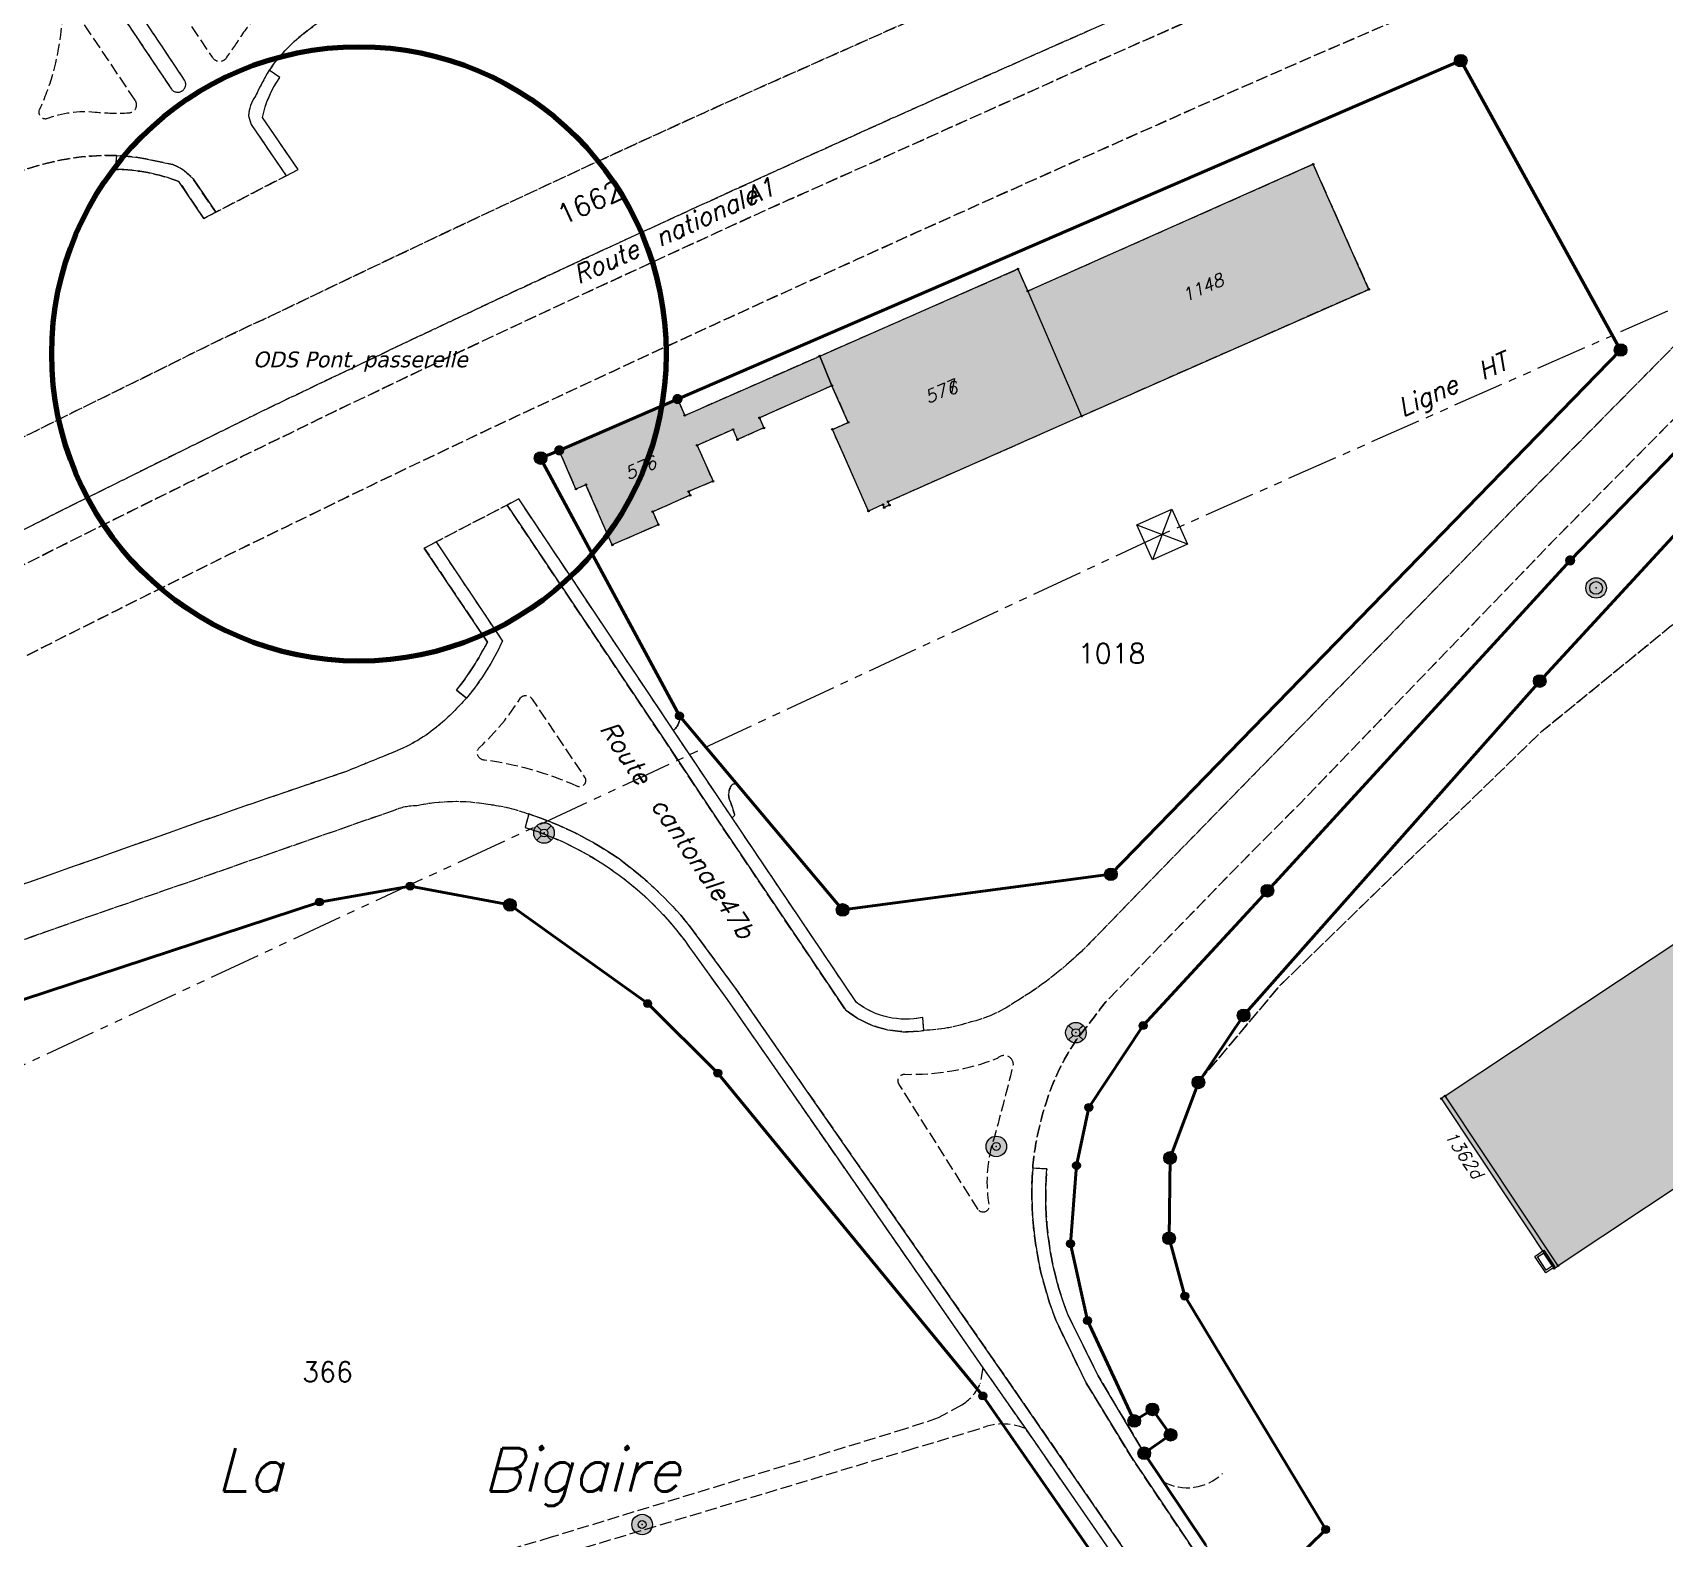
# Model space of a CAD drawing. Header units: metres. Extents: x 2513914 to 2544706, y 1140005 to 1171926.
# Drawn here: x 2515039.8 to 2515246.6, y 1146423.7 to 1146614.6 of the extents above; entities that cross this region are included whole.
import ezdxf
from ezdxf.enums import TextEntityAlignment as Align

# ---------------------------------------------------------------- set-up
doc = ezdxf.new("R2010")
doc.units = ezdxf.units.M
doc.linetypes.add('MO_I', pattern=[2, 1.5, -0.5])
doc.linetypes.add('MO_M', pattern=[11.5, 6.5, -1, 1, -1, 1, -1])
doc.layers.get('0').update_dxf_attribs({"lineweight": 15})
for name, color, linetype, lineweight in [('MO_AD_NO_POLICE', 7, 'Continuous', 20), ('MO_BF', 7, 'Continuous', 40), ('MO_BF_IMMEUBLE', 7, 'Continuous', 40), ('MO_BF_NUMERO', 7, 'Continuous', 40), ('MO_BF_PTS', 7, 'Continuous', 20), ('MO_CS_BAT', 7, 'Continuous', 20), ('MO_CS_BAT_DES', 7, 'Continuous', 20), ('MO_CS_BAT_NUM', 7, 'Continuous', 20), ('MO_CS_NOM', 7, 'Continuous', 20), ('MO_CS_PTS', 7, 'Continuous', 20), ('MO_CS_RD_ILOT', 7, 'MO_I', 20), ('MO_CS_RD_PLACE', 7, 'MO_I', 20), ('MO_CS_RD_ROUTE', 7, 'MO_I', 20), ('MO_CS_RD_TROTTOIR', 7, 'Continuous', 20), ('MO_CS_SV_CHAMP', 7, 'MO_I', 20), ('MO_CS_SV_JARDIN', 7, 'MO_I', 20), ('MO_NO_LIEU_DIT', 7, 'Continuous', 40), ('MO_ODL_LIGNEHT', 7, 'MO_M', 20), ('MO_ODL_MAT', 7, 'Continuous', 20), ('MO_ODL_MUR', 7, 'Continuous', 20), ('MO_ODL_NOM', 7, 'Continuous', 20), ('MO_ODL_NOM_DE', 7, 'Continuous', 20), ('MO_ODL_SENTIER', 7, 'MO_I', 20), ('MO_ODL_SENTIER_AV', 7, 'MO_I', 20), ('MO_PFP3', 7, 'Continuous', 20)]:
    doc.layers.add(name, color=color, linetype=linetype, lineweight=lineweight)
for name, color, linetype, lineweight, true_color in [('MO_BF_PTS_CA', 7, 'Continuous', 18, 0xffffff), ('MO_CS_BAT_HACH', 7, 'Continuous', 20, 0xa0a0a0), ('MO_PFP3_CA', 7, 'Continuous', 18, 0xffffff)]:
    doc.layers.add(name, color=color, linetype=linetype, lineweight=lineweight, true_color=true_color)
doc.styles.add('BEL_Titre1_logo', font='tahoma.ttf', dxfattribs={"width": 1.1, "oblique": 13.5})
doc.styles.get("Standard").update_dxf_attribs({"font": 'simplex.shx'})

# ---------------------------------------------------------------- blocks, each defined once
blk = doc.blocks.new('AD')
at = {"layer": 'MO_AD_NO_POLICE'}
blk.add_attdef('NUMERO', text='', height=0.0016, dxfattribs=at).set_placement((0, 0), align=Align.MIDDLE_CENTER)
blk = doc.blocks.new('B_CS_BAT')
at = {"layer": 'MO_CS_BAT_DES', "oblique": 15, "flags": 1}
blk.add_attdef('DESIGNATION', text='', height=0.0016, dxfattribs=at).set_placement((0.00143, -0.00113), align=Align.MIDDLE_CENTER)
at = {"layer": 'MO_CS_BAT_NUM', "oblique": 15}
blk.add_attdef('NUMERO', text='', height=0.0016, dxfattribs=at).set_placement((0.00143, 0.00088), align=Align.MIDDLE_CENTER)
blk = doc.blocks.new('B_CS_NOM')
at = {"layer": 'MO_CS_NOM', "oblique": 15}
blk.add_attdef('NOM', text='', height=0.0023, dxfattribs=at).set_placement((0, 0.00124), align=Align.MIDDLE_LEFT)
blk = doc.blocks.new('B_NO_LIEUDIT')
at = {"layer": 'MO_NO_LIEU_DIT', "oblique": 15}
blk.add_attdef('NOM', text='', height=0.0055, dxfattribs=at).set_placement((0, -0.00184), align=Align.BOTTOM_LEFT)
at = {"layer": 'MO_NO_LIEU_DIT', "oblique": 15, "flags": 1}
blk.add_attdef('NOMOBJET_DE', text='', height=0.0018, dxfattribs=at).set_placement((0, -0.00461), align=Align.MIDDLE_CENTER)
blk = doc.blocks.new('B_ODL_NOM')
at = {"layer": 'MO_ODL_NOM', "oblique": 15}
blk.add_attdef('NOM', text='', height=0.0023, dxfattribs=at).set_placement((0.00001, -0.00083), align=Align.BOTTOM_LEFT)
at = {"layer": 'MO_ODL_NOM_DE', "flags": 1}
blk.add_attdef('NOMOBJET_DE', text='', height=0.0018, dxfattribs=at).set_placement((0.00001, -0.00284), align=Align.MIDDLE_CENTER)
blk = doc.blocks.new('IMMEUBLE_NUM')
at = {"layer": 'MO_BF_IMMEUBLE', "flags": 1}
blk.add_attdef('IDENTDN', (-0.00003, 0.00289), '', height=0.0025, dxfattribs=at)
at = {"layer": 'MO_BF_NUMERO'}
blk.add_attdef('NUMERO', (-0.00003, -0.00011), '', height=0.0025, dxfattribs=at)
blk = doc.blocks.new('PFP3_BORNE')
at = {"layer": 'MO_PFP3_CA'}
h = blk.add_hatch(color=256, dxfattribs=at)
edge = h.paths.add_edge_path()
edge.add_arc((0, 0), 0.0013, 0, 360)
at = {"layer": 'MO_BF_PTS'}
blk.add_point((0, 0), dxfattribs=at)
at = {"layer": 'MO_PFP3', "linetype": 'Continuous'}
for radius in [0.0013, 0.0008]:
    blk.add_circle((0, 0), radius, dxfattribs=at)
blk = doc.blocks.new('PFP3_CHEVILLE')
at = {"layer": 'MO_PFP3_CA'}
h = blk.add_hatch(color=256, dxfattribs=at)
edge = h.paths.add_edge_path()
edge.add_arc((0, 0), 0.0013, 0, 360)
at = {"layer": 'MO_PFP3', "linetype": 'Continuous'}
for radius in [0.0013, 0.0005]:
    blk.add_circle((0, 0), radius, dxfattribs=at)
blk.add_point((0, 0), dxfattribs=at)
at = {"layer": 'MO_PFP3_CA'}
blk.add_circle((0, 0), 0.0005, dxfattribs=at)
blk = doc.blocks.new('PFP3_CROIX')
at = {"layer": 'MO_PFP3_CA'}
h = blk.add_hatch(color=256, dxfattribs=at)
edge = h.paths.add_edge_path()
edge.add_arc((0, 0), 0.0013, 0, 360)
at = {"layer": 'MO_BF_PTS', "linetype": 'Continuous'}
blk.add_point((0, 0), dxfattribs=at)
at = {"layer": 'MO_PFP3', "linetype": 'Continuous'}
for p, q in [((-0.00092, 0.00092), (-0.00035, 0.00035)), ((-0.00092, 0.00092), (-0.00035, 0.00035)), ((0.00035, 0.00035), (0.00092, 0.00092)), ((0.00035, 0.00035), (0.00081, 0.00081)), ((-0.00092, -0.00092), (-0.00035, -0.00035)), ((0.00035, -0.00035), (0.00092, -0.00092))]:
    blk.add_line(p, q, dxfattribs=at)
for radius in [0.0013, 0.0005]:
    blk.add_circle((0, 0), radius, dxfattribs=at)
at = {"layer": 'MO_PFP3_CA'}
blk.add_circle((0, 0), 0.0005, dxfattribs=at)
blk = doc.blocks.new('PTS_BF_BORNE')
at = {"layer": 'MO_BF_PTS_CA'}
h = blk.add_hatch(color=256, dxfattribs=at)
edge = h.paths.add_edge_path()
edge.add_arc((0, 0), 0.0008, 0, 360)
at = {"layer": 'MO_BF_PTS', "linetype": 'Continuous'}
blk.add_circle((0, 0), 0.0008, dxfattribs=at)
blk.add_point((0, 0), dxfattribs=at)
blk = doc.blocks.new('PTS_BF_CHEVILLE')
at = {"layer": 'MO_BF_PTS_CA'}
h = blk.add_hatch(color=256, dxfattribs=at)
edge = h.paths.add_edge_path()
edge.add_arc((0, 0), 0.0005, 0, 360)
at = {"layer": 'MO_BF_PTS', "linetype": 'Continuous'}
blk.add_circle((0, 0), 0.0005, dxfattribs=at)
blk.add_point((0, 0), dxfattribs=at)
blk = doc.blocks.new('PTS_BF_NON_MATE_DEFINI')
at = {"layer": 'MO_BF_PTS_CA'}
h = blk.add_hatch(color=256, dxfattribs=at)
edge = h.paths.add_edge_path()
edge.add_arc((0, 0), 0.00065, 0, 360)
at = {"layer": 'MO_BF_PTS', "linetype": 'Continuous'}
for radius in [0.00015, 0.0001, 0.00005]:
    blk.add_circle((0, 0), radius, dxfattribs=at)
blk.add_point((0, 0), dxfattribs=at)
blk = doc.blocks.new('PTS_CS')
at = {"layer": 'MO_CS_PTS', "linetype": 'Continuous'}
blk.add_circle((0, 0), 0.0001, dxfattribs=at)
at = {"layer": 'MO_CS_PTS'}
blk.add_point((0, 0), dxfattribs=at)

msp = doc.modelspace()

# ---------------------------------------------------------------- hatches: boundary and pattern name
at = {"layer": 'MO_CS_BAT_HACH'}
for points in [[(2515209.14, 1146582.04), (2515202.08, 1146597.91), (2515165.9, 1146581.84), (2515172.73, 1146565.97)], [(2515172.73, 1146565.97), (2515148.19, 1146555.13), (2515148.38, 1146554.69), (2515147.71, 1146554.39), (2515147.55, 1146554.76), (2515145.72, 1146553.95), (2515141.14, 1146564.3), (2515143.15, 1146565.19), (2515141.09, 1146569.84), (2515139.53, 1146573.59), (2515164.66, 1146584.63), (2515165.9, 1146581.84)], [(2515106.52, 1146561.64), (2515121.51, 1146568.15), (2515122.43, 1146566.07), (2515139.53, 1146573.59), (2515141.09, 1146569.84), (2515131.9, 1146565.76), (2515132.47, 1146564.48), (2515129.12, 1146563), (2515128.55, 1146564.28), (2515124, 1146562.27), (2515126.01, 1146557.73), (2515122.92, 1146556.41), (2515123.11, 1146555.95), (2515118.37, 1146553.86), (2515119.09, 1146552.22), (2515113.24, 1146549.65), (2515109.91, 1146557.28), (2515108.63, 1146556.73)], [(2515311.91, 1146510.58), (2515233.12, 1146458.28), (2515218.82, 1146479.81), (2515298.03, 1146532.38), (2515300.94, 1146528.01), (2515312.31, 1146510.84)], [(2515218.32, 1146479.47), (2515232.62, 1146457.94), (2515233.12, 1146458.28), (2515218.82, 1146479.81)]]:
    msp.add_hatch(color=256, dxfattribs=at).paths.add_polyline_path(points)

# ---------------------------------------------------------------- linework, layer by layer
at = {"color": 30, "lineweight": 100, "true_color": 0xf26722}
msp.add_circle((2515081.13, 1146573.87), 38.94, dxfattribs=at)
at = {"layer": 'MO_BF', "flags": 128}
for points in [[(2515180.05, 1146413.29), (2515160.2, 1146441.78), (2515126.61, 1146482.71), (2515117.73, 1146491.51), (2515100.27, 1146504.03), (2515087.62, 1146506.41), (2515076.12, 1146504.39), (2515038.48, 1146491.97), (2514991.27, 1146475.9), (2515002.46, 1146588.66), (2515011.52, 1146595.91), (2515026.61, 1146608.97), (2515029.81, 1146618.24)], [(2515269.04, 1146583.19), (2515234.66, 1146547.69), (2515196.29, 1146505.82), (2515180.53, 1146488.73), (2515173.66, 1146478.35), (2515172.09, 1146470.99), (2515171.33, 1146461.07), (2515173.48, 1146451.33), (2515179.4, 1146438.62), (2515181.71, 1146440.08), (2515184.01, 1146436.85), (2515180.68, 1146434.51), (2515188.48, 1146422.88)], [(2515269.04, 1146583.19), (2515234.66, 1146547.69), (2515196.29, 1146505.82), (2515180.53, 1146488.73), (2515173.66, 1146478.35), (2515172.09, 1146470.99), (2515171.33, 1146461.07), (2515173.48, 1146451.33), (2515179.4, 1146438.62), (2515181.71, 1146440.08), (2515184.01, 1146436.85), (2515180.68, 1146434.51), (2515188.48, 1146422.88)], [(2515197.22, 1146418.52), (2515203.67, 1146424.85), (2515185.81, 1146454.44), (2515183.82, 1146461.77), (2515183.95, 1146471.95), (2515187.54, 1146481.53), (2515193.26, 1146490.02), (2515230.8, 1146532.39), (2515250.09, 1146553.32)], [(2515250.09, 1146553.32), (2515230.8, 1146532.39), (2515193.26, 1146490.02), (2515187.54, 1146481.53), (2515183.95, 1146471.95), (2515183.82, 1146461.77), (2515185.81, 1146454.44), (2515203.67, 1146424.85), (2515197.22, 1146418.52)], [(2514853.5, 1146421.09), (2514897.48, 1146442.05), (2514944.15, 1146459.46), (2514991.27, 1146475.9), (2515038.48, 1146491.97), (2515076.12, 1146504.39), (2515087.62, 1146506.41), (2515100.27, 1146504.03), (2515117.73, 1146491.51), (2515126.61, 1146482.71), (2515160.2, 1146441.78), (2515180.05, 1146413.29)]]:
    msp.add_lwpolyline(points, dxfattribs=at)
msp.add_lwpolyline([(2515241.06, 1146574.36), (2515176.44, 1146507.9), (2515142.43, 1146503.39), (2515121.75, 1146527.99), (2515104.15, 1146560.66), (2515106.52, 1146561.64), (2515121.51, 1146568.15), (2515220.79, 1146611.04)], close=True, dxfattribs=at)
at = {"layer": 'MO_CS_BAT', "flags": 128}
for points in [[(2515209.14, 1146582.04), (2515202.08, 1146597.91), (2515165.9, 1146581.84), (2515172.73, 1146565.97)], [(2515172.73, 1146565.97), (2515148.19, 1146555.13), (2515148.38, 1146554.69), (2515147.71, 1146554.39), (2515147.55, 1146554.76), (2515145.72, 1146553.95), (2515141.14, 1146564.3), (2515143.15, 1146565.19), (2515141.09, 1146569.84), (2515139.53, 1146573.59), (2515164.66, 1146584.63), (2515165.9, 1146581.84)], [(2515106.52, 1146561.64), (2515121.51, 1146568.15), (2515122.43, 1146566.07), (2515139.53, 1146573.59), (2515141.09, 1146569.84), (2515131.9, 1146565.76), (2515132.47, 1146564.48), (2515129.12, 1146563), (2515128.55, 1146564.28), (2515124, 1146562.27), (2515126.01, 1146557.73), (2515122.92, 1146556.41), (2515123.11, 1146555.95), (2515118.37, 1146553.86), (2515119.09, 1146552.22), (2515113.24, 1146549.65), (2515109.91, 1146557.28), (2515108.63, 1146556.73)], [(2515311.91, 1146510.58), (2515233.12, 1146458.28), (2515218.82, 1146479.81), (2515298.03, 1146532.38), (2515300.94, 1146528.01), (2515312.31, 1146510.84)], [(2515218.32, 1146479.47), (2515232.62, 1146457.94), (2515233.12, 1146458.28), (2515218.82, 1146479.81)]]:
    msp.add_lwpolyline(points, close=True, dxfattribs=at)
at = {"layer": 'MO_CS_RD_ILOT', "flags": 128}
for points in [[(2515292.31, 1146661.16, 0.004479), (2515214.34, 1146628.24, 0.003223), (2515173.61, 1146610.45, -0.001288), (2515133.06, 1146592.25, 0.002132), (2515098.2, 1146576.15), (2515090.1, 1146572.33), (2515077.88, 1146566.49, -0.001297), (2515063.6, 1146559.55, 0.007412), (2514996.17, 1146525.24), (2514996.64, 1146530, -0.006794), (2515061.83, 1146563.14, -0.004896), (2515075.63, 1146569.85), (2515087.85, 1146575.69, 0.000935), (2515096.5, 1146579.77, -0.002758), (2515131.4, 1146595.89, -0.002898), (2515171.99, 1146614.11, -0.001951), (2515212.76, 1146631.92, -0.003889), (2515284.81, 1146662.4)], [(2515032.17, 1146645.1), (2515057.35, 1146607.43, 0.939236), (2515059.03, 1146608.58), (2515033.81, 1146646.25), (2515026.52, 1146657.13), (2515026.31, 1146657.54), (2515024.65, 1146656.42), (2515024.9, 1146655.99)], [(2515056.44, 1146620.61, -0.731642), (2515057.35, 1146621.69, 0.02183), (2515062.03, 1146619.97, 0.047703), (2515068.49, 1146618.56, -0.652744), (2515068.88, 1146617.16, 0.07692), (2515066.23, 1146614.22, -0.009509), (2515064.36, 1146611.47, -0.598883), (2515062.57, 1146611.46), (2515056.44, 1146620.61)], [(2515052.77, 1146606.02), (2515044.98, 1146617.63, 0.680329), (2515043.56, 1146617.31, -0.05843), (2515042.27, 1146609.27, -0.041145), (2515040.63, 1146604.86, 0.623847), (2515041.57, 1146603.7, -0.117505), (2515047.68, 1146604.52, 0.037385), (2515051.96, 1146604.42, 0.578552)], [(2515108.82, 1146519.05, 0.071892), (2515097.03, 1146522.38, -0.678845), (2515096.45, 1146524.03, 0.069416), (2515101.61, 1146530.28, -0.497909), (2515103.08, 1146530.11), (2515109.78, 1146520.15, -0.682474)], [(2515159.62, 1146465.4), (2515149.62, 1146481.25, -0.633743), (2515150.32, 1146482.56, 0.100195), (2515162.07, 1146484.58, -0.782375), (2515164.01, 1146483.58, -0.009292), (2515161.47, 1146473.91, 0.116825), (2515161, 1146465.83, -0.729096)]]:
    msp.add_lwpolyline(points, format="xyb", close=True, dxfattribs=at)
at = {"layer": 'MO_CS_RD_PLACE', "flags": 128}
msp.add_lwpolyline([(2515121, 1146526.13, 0.192825), (2515121.86, 1146527.86), (2515128.96, 1146519.42), (2515128.51, 1146519.31, 0.322633), (2515128.21, 1146517.11), (2515128.76, 1146515.41), (2515128.42, 1146515.07)], format="xyb", close=True, dxfattribs=at)
at = {"layer": 'MO_CS_RD_ROUTE', "flags": 128}
for points in [[(2515061.09, 1146626.1, 0.072021), (2515068.95, 1146624, 0.101), (2515079.88, 1146624.86), (2515101.83, 1146632.15), (2515200.93, 1146664.08), (2515225.99, 1146672.1), (2515239.23, 1146669.92), (2515202.77, 1146658.21), (2515117.78, 1146630.92), (2515087.36, 1146620.79, 0.071054), (2515077.95, 1146617.04, 0.043151), (2515074.15, 1146614.49, 0.07365), (2515069.75, 1146609.82, 0.028575), (2515068.02, 1146606.52, 0.154864), (2515067.13, 1146604.04), (2515067.48, 1146602.95), (2515071.91, 1146596.45), (2515062.97, 1146591.82), (2515060.1, 1146596.07), (2515058.95, 1146597.11, 0.093051), (2515057.52, 1146597.86), (2515054.3, 1146598.54, 0.039671), (2515050.42, 1146599.01, 0.080427), (2515040.36, 1146597.7, 0.085699), (2515032.05, 1146593.9), (2515019.57, 1146585.31), (2515000.83, 1146572.23), (2515001.71, 1146581.14), (2515012.15, 1146588.41), (2515031.73, 1146602.42, 0.147374), (2515036, 1146607.97, 0.091192), (2515038.08, 1146616.65, 0.057522), (2515036.67, 1146627.79, 0.098431), (2515032.71, 1146637.08), (2515028.27, 1146643.82), (2515021.53, 1146653.86), (2515021.34, 1146654.18), (2515024.65, 1146656.42), (2515024.9, 1146655.99), (2515032.17, 1146645.1), (2515057.35, 1146607.43, 0.939236), (2515059.03, 1146608.58), (2515033.81, 1146646.25), (2515026.52, 1146657.13), (2515026.31, 1146657.54), (2515029.6, 1146659.76), (2515029.79, 1146659.42), (2515033.71, 1146653.57), (2515037.05, 1146648.54), (2515041.07, 1146642.68, 0.049242), (2515049.81, 1146632.81, 0.091576), (2515061.09, 1146626.1)], [(2515284.81, 1146662.4, 0.003889), (2515212.76, 1146631.92, 0.001951), (2515171.99, 1146614.11, 0.002898), (2515131.4, 1146595.89, 0.002758), (2515096.5, 1146579.77, -0.000935), (2515087.85, 1146575.69), (2515075.63, 1146569.85, 0.004896), (2515061.83, 1146563.14, 0.006794), (2514996.64, 1146530), (2514997.87, 1146542.4, -0.008008), (2515056.28, 1146572.05, -0.01088), (2515069.78, 1146578.59), (2515081.99, 1146584.44, -0.00485), (2515127.74, 1146605.74, -0.001729), (2515209.24, 1146641.77, -0.002862), (2515264.72, 1146665.72)], [(2515312.38, 1146657.85, 0.005108), (2515217.86, 1146618.39, 0.004601), (2515177.19, 1146600.62, 0.002663), (2515136.71, 1146582.41, 0.00308), (2515102.82, 1146566.76, 0.004973), (2515095.98, 1146563.55), (2515083.74, 1146557.72, -0.000222), (2515069.15, 1146550.63, 0.007637), (2514994.94, 1146512.86), (2514996.17, 1146525.24, -0.007412), (2515063.6, 1146559.55, 0.001297), (2515077.88, 1146566.49), (2515090.1, 1146572.33), (2515098.2, 1146576.15, -0.002132), (2515133.06, 1146592.25, 0.001288), (2515173.61, 1146610.45, -0.003223), (2515214.34, 1146628.24, -0.004479), (2515292.31, 1146661.16)], [(2515183.87, 1146413.99), (2515186.21, 1146410.45), (2515194.56, 1146410.82), (2515185.76, 1146423.99), (2515179.04, 1146434.02), (2515173.23, 1146443.57), (2515169.46, 1146451.39, -0.111096), (2515166.53, 1146470.66, -0.041744), (2515167.48, 1146476.25, -0.092018), (2515172.1, 1146486.96, 0.001658), (2515175.79, 1146491.73), (2515192.53, 1146508.95), (2515200.52, 1146516.98), (2515232.58, 1146550.24), (2515267.3, 1146585.35, -0.013154), (2515291.8, 1146608.59, 0.001643), (2515305.37, 1146620.56, -0.000198), (2515319.28, 1146632.12, -0.01582), (2515346.45, 1146652.23), (2515337.11, 1146653.77, 0.01846), (2515315.62, 1146637.56, -0.022529), (2515301.39, 1146625.73, -0.006437), (2515287.47, 1146613.54, 0.014095), (2515262.91, 1146590.14), (2515228, 1146554.76), (2515184.66, 1146510.4), (2515174.41, 1146499.84, -0.069223), (2515164.15, 1146491.61, -0.094619), (2515158.59, 1146489.16, -0.071769), (2515152.75, 1146488.11, -0.21396), (2515142.79, 1146490.73), (2515127.03, 1146514.14), (2515119.63, 1146525.25), (2515099.91, 1146554.71), (2515090.92, 1146550.03), (2515099.32, 1146537.46, -0.064429), (2515094.77, 1146530.25, -0.033094), (2515091.27, 1146526.8, -0.082328), (2515085.63, 1146523.43, 0.002596), (2515079.54, 1146520.94), (2515066.16, 1146516.38), (2514992.71, 1146490.44), (2514991.97, 1146482.97), (2515044.05, 1146501.56), (2515056.6, 1146505.92), (2515060.97, 1146507.43), (2515085.53, 1146516.01, -0.10709), (2515088.48, 1146516.63, -0.099005), (2515097.51, 1146516.78, -0.060303), (2515102.65, 1146515.55, -0.072468), (2515114.15, 1146509.82, -0.062236), (2515122.89, 1146501.56), (2515128.86, 1146493.45), (2515161.58, 1146446.35), (2515163.86, 1146443.07)]]:
    msp.add_lwpolyline(points, format="xyb", close=True, dxfattribs=at)
msp.add_lwpolyline([(2515363.24, 1146649.47), (2515330.63, 1146626.7), (2515312.7, 1146612.83), (2515289.66, 1146593.53), (2515274.08, 1146578.4), (2515250.09, 1146553.32), (2515230.8, 1146532.39), (2515193.26, 1146490.02), (2515187.54, 1146481.53), (2515183.95, 1146471.95), (2515183.82, 1146461.77), (2515185.81, 1146454.44), (2515203.67, 1146424.85), (2515197.22, 1146418.52), (2515196.49, 1146410.9), (2515190.15, 1146420.39), (2515188.48, 1146422.88), (2515180.68, 1146434.51), (2515184.01, 1146436.85), (2515181.71, 1146440.08), (2515179.4, 1146438.62), (2515173.48, 1146451.33), (2515171.33, 1146461.07), (2515172.09, 1146470.99), (2515173.66, 1146478.35), (2515180.53, 1146488.73), (2515196.29, 1146505.82), (2515234.66, 1146547.69), (2515269.04, 1146583.19), (2515290.4, 1146603.91), (2515321.43, 1146628.83), (2515353.27, 1146651.11)], close=True, dxfattribs=at)
at = {"layer": 'MO_CS_RD_TROTTOIR', "flags": 128}
for points in [[(2515068.91, 1146603.82, -0.106495), (2515071.09, 1146608.89), (2515069.75, 1146609.82, 0.028575), (2515068.02, 1146606.52, 0.154864), (2515067.13, 1146604.04), (2515067.48, 1146602.95), (2515071.91, 1146596.45), (2515073.42, 1146597.23)], [(2515058.31, 1146595.73, 0.086284), (2515050.29, 1146597.26), (2515050.42, 1146599.01, -0.039671), (2515054.3, 1146598.54), (2515057.52, 1146597.86, -0.093051), (2515058.95, 1146597.11), (2515060.1, 1146596.07), (2515062.97, 1146591.82), (2515061.46, 1146591.04)], [(2515099.91, 1146554.71), (2515119.63, 1146525.25), (2515127.03, 1146514.14), (2515142.79, 1146490.73, 0.21396), (2515152.75, 1146488.11), (2515152.59, 1146489.77, -0.219528), (2515144.2, 1146491.65), (2515128.42, 1146515.07), (2515121, 1146526.13), (2515101.39, 1146555.48)], [(2515094.77, 1146530.25), (2515093.5, 1146531.25, 0.048983), (2515097.41, 1146537.34), (2515089.41, 1146549.24), (2515090.92, 1146550.03), (2515099.32, 1146537.46, -0.064429)], [(2515186.21, 1146410.45), (2515183.87, 1146413.99), (2515163.86, 1146443.07), (2515161.58, 1146446.35), (2515128.86, 1146493.45), (2515122.89, 1146501.56, 0.062236), (2515114.15, 1146509.82, 0.072468), (2515102.65, 1146515.55), (2515102.18, 1146513.85, -0.169902), (2515123.4, 1146498.11), (2515128.1, 1146491.62), (2515141.52, 1146472.29), (2515160.23, 1146445.34), (2515165.61, 1146437.64), (2515178.34, 1146419.25), (2515184.41, 1146410.37)], [(2515190.15, 1146420.39), (2515188.48, 1146422.88), (2515180.68, 1146434.51), (2515174.82, 1146444.35), (2515171.01, 1146452.02, -0.115002), (2515168.34, 1146470.56), (2515166.53, 1146470.66, 0.111096), (2515169.46, 1146451.39), (2515173.23, 1146443.57), (2515179.04, 1146434.02), (2515185.76, 1146423.99), (2515194.56, 1146410.82), (2515196.49, 1146410.9)]]:
    msp.add_lwpolyline(points, format="xyb", close=True, dxfattribs=at)
at = {"layer": 'MO_CS_SV_CHAMP', "flags": 128}
for points in [[(2515436.68, 1146678.91), (2515427.92, 1146680.89), (2515418.98, 1146679.8), (2515385.14, 1146663.19), (2515363.24, 1146649.47), (2515330.63, 1146626.7), (2515312.7, 1146612.83), (2515289.66, 1146593.53), (2515274.08, 1146578.4), (2515250.09, 1146553.32), (2515230.8, 1146532.39), (2515193.26, 1146490.02), (2515187.54, 1146481.53), (2515197.92, 1146493.83), (2515231.08, 1146526.04), (2515247.23, 1146539.21), (2515248.77, 1146540.47), (2515281.2, 1146571.86, -0.130553), (2515291.11, 1146574.44), (2515325.37, 1146579.34, -0.288958), (2515336.43, 1146572.93), (2515352.12, 1146539.52), (2515353.16, 1146537.84), (2515354.52, 1146535.63), (2515365.56, 1146543.03), (2515371.66, 1146546.66), (2515378.16, 1146549.52), (2515408.03, 1146556.96), (2515439.13, 1146564.38), (2515458.77, 1146569.1), (2515461.78, 1146567.8), (2515463.48, 1146565.06), (2515463.51, 1146567.95), (2515463.29, 1146576.25), (2515462.72, 1146618.3), (2515459.97, 1146631.81), (2515448.33, 1146665.14), (2515443.57, 1146673.08)], [(2515264.72, 1146665.72, 0.002862), (2515209.24, 1146641.77, 0.001729), (2515127.74, 1146605.74, 0.00485), (2515081.99, 1146584.44), (2515069.78, 1146578.59, 0.01088), (2515056.28, 1146572.05, 0.008008), (2514997.87, 1146542.4), (2515000.83, 1146572.23), (2515019.57, 1146585.31), (2515032.05, 1146593.9, -0.085699), (2515040.36, 1146597.7, -0.080427), (2515050.42, 1146599.01), (2515050.29, 1146597.26, -0.086284), (2515058.31, 1146595.73), (2515061.46, 1146591.04), (2515062.97, 1146591.82), (2515071.91, 1146596.45), (2515073.42, 1146597.23), (2515068.91, 1146603.82, -0.106495), (2515071.09, 1146608.89), (2515069.75, 1146609.82, -0.07365), (2515074.15, 1146614.49, -0.043151), (2515077.95, 1146617.04, -0.071054), (2515087.36, 1146620.79), (2515117.78, 1146630.92), (2515202.77, 1146658.21), (2515239.23, 1146669.92)], [(2515337.11, 1146653.77, 0.01846), (2515315.62, 1146637.56, -0.022529), (2515301.39, 1146625.73, -0.006437), (2515287.47, 1146613.54, 0.014095), (2515262.91, 1146590.14), (2515228, 1146554.76), (2515184.66, 1146510.4), (2515174.41, 1146499.84, -0.069223), (2515164.15, 1146491.61, -0.094619), (2515158.59, 1146489.16, -0.071769), (2515152.75, 1146488.11), (2515152.59, 1146489.77, -0.219528), (2515144.2, 1146491.65), (2515128.42, 1146515.07), (2515128.76, 1146515.41), (2515128.21, 1146517.11, -0.322633), (2515128.51, 1146519.31), (2515128.96, 1146519.42), (2515142.43, 1146503.39), (2515176.44, 1146507.9), (2515241.06, 1146574.36), (2515220.79, 1146611.04), (2515121.51, 1146568.15), (2515106.52, 1146561.64), (2515104.15, 1146560.66), (2515121.75, 1146527.99), (2515121.86, 1146527.86, -0.192825), (2515121, 1146526.13), (2515101.39, 1146555.48), (2515099.91, 1146554.71), (2515090.92, 1146550.03), (2515089.41, 1146549.24), (2515097.41, 1146537.34, -0.048983), (2515093.5, 1146531.25), (2515094.77, 1146530.25, -0.033094), (2515091.27, 1146526.8, -0.082328), (2515085.63, 1146523.43, 0.002596), (2515079.54, 1146520.94), (2515066.16, 1146516.38), (2514992.71, 1146490.44), (2514994.94, 1146512.86, -0.007637), (2515069.15, 1146550.63, 0.000222), (2515083.74, 1146557.72), (2515095.98, 1146563.55, -0.004973), (2515102.82, 1146566.76, -0.00308), (2515136.71, 1146582.41, -0.002663), (2515177.19, 1146600.62, -0.004601), (2515217.86, 1146618.39, -0.005108), (2515312.38, 1146657.85)], [(2515181.71, 1146440.08), (2515179.4, 1146438.62), (2515173.48, 1146451.33), (2515171.33, 1146461.07), (2515172.09, 1146470.99), (2515173.66, 1146478.35), (2515180.53, 1146488.73), (2515196.29, 1146505.82), (2515234.66, 1146547.69), (2515269.04, 1146583.19), (2515290.4, 1146603.91), (2515321.43, 1146628.83), (2515353.27, 1146651.11), (2515346.45, 1146652.23, 0.01582), (2515319.28, 1146632.12, 0.000198), (2515305.37, 1146620.56, -0.001643), (2515291.8, 1146608.59, 0.013154), (2515267.3, 1146585.35), (2515232.58, 1146550.24), (2515200.52, 1146516.98), (2515192.53, 1146508.95), (2515175.79, 1146491.73, -0.001658), (2515172.1, 1146486.96, 0.092018), (2515167.48, 1146476.25, 0.041744), (2515166.53, 1146470.66), (2515168.34, 1146470.56, 0.115002), (2515171.01, 1146452.02), (2515174.82, 1146444.35), (2515180.68, 1146434.51), (2515184.01, 1146436.85)], [(2515097.51, 1146516.78, -0.060303), (2515102.65, 1146515.55), (2515102.18, 1146513.85, -0.169902), (2515123.4, 1146498.11), (2515128.1, 1146491.62), (2515141.52, 1146472.29), (2515160.23, 1146445.34), (2515165.61, 1146437.64), (2515178.34, 1146419.25, -0.138257), (2515179.06, 1146414.71), (2515160.2, 1146441.78), (2515126.61, 1146482.71), (2515117.73, 1146491.51), (2515100.27, 1146504.03), (2515087.62, 1146506.41), (2515076.12, 1146504.39), (2515038.48, 1146491.97), (2514991.27, 1146475.9), (2514991.97, 1146482.97), (2515044.05, 1146501.56), (2515056.6, 1146505.92), (2515060.97, 1146507.43), (2515085.53, 1146516.01, -0.10709), (2515088.48, 1146516.63, -0.099005), (2515097.51, 1146516.78)]]:
    msp.add_lwpolyline(points, format="xyb", close=True, dxfattribs=at)
msp.add_lwpolyline([(2515110.55, 1146362.9), (2515100.18, 1146356.59), (2515078.69, 1146346.68), (2515071.26, 1146343.4), (2515051.56, 1146334.8), (2515037.48, 1146328.62), (2515029.05, 1146325.17), (2514991.27, 1146475.9), (2515038.48, 1146491.97), (2515076.12, 1146504.39), (2515087.62, 1146506.41), (2515100.27, 1146504.03), (2515117.73, 1146491.51), (2515126.61, 1146482.71), (2515160.2, 1146441.78), (2515179.06, 1146414.71), (2515180.05, 1146413.29), (2515182.85, 1146409.27), (2515175.19, 1146403.93), (2515147.74, 1146384.85), (2515128.95, 1146374.03)], close=True, dxfattribs=at)
at = {"layer": 'MO_CS_SV_JARDIN', "flags": 128}
msp.add_lwpolyline([(2515165.9, 1146581.84), (2515202.08, 1146597.91), (2515209.14, 1146582.04), (2515172.73, 1146565.97), (2515148.19, 1146555.13), (2515148.38, 1146554.69), (2515147.71, 1146554.39), (2515147.55, 1146554.76), (2515145.72, 1146553.95), (2515141.14, 1146564.3), (2515143.15, 1146565.19), (2515141.09, 1146569.84), (2515131.9, 1146565.76), (2515132.47, 1146564.48), (2515129.12, 1146563), (2515128.55, 1146564.28), (2515124, 1146562.27), (2515126.01, 1146557.73), (2515122.92, 1146556.41), (2515123.11, 1146555.95), (2515118.37, 1146553.86), (2515119.09, 1146552.22), (2515113.24, 1146549.65), (2515109.91, 1146557.28), (2515108.63, 1146556.73), (2515106.52, 1146561.64), (2515104.15, 1146560.66), (2515121.75, 1146527.99), (2515121.86, 1146527.86), (2515128.96, 1146519.42), (2515142.43, 1146503.39), (2515176.44, 1146507.9), (2515241.06, 1146574.36), (2515220.79, 1146611.04), (2515121.51, 1146568.15), (2515122.43, 1146566.07), (2515139.53, 1146573.59), (2515164.66, 1146584.63)], close=True, dxfattribs=at)
msp.add_lwpolyline([(2515187.54, 1146481.53), (2515197.92, 1146493.83), (2515231.08, 1146526.04), (2515247.23, 1146539.21), (2515248.77, 1146540.47), (2515281.2, 1146571.86, -0.130553), (2515291.11, 1146574.44), (2515325.37, 1146579.34, -0.288958), (2515336.43, 1146572.93), (2515352.12, 1146539.52), (2515353.16, 1146537.84), (2515354.52, 1146535.63), (2515365.56, 1146543.03), (2515371.66, 1146546.66), (2515378.16, 1146549.52), (2515408.03, 1146556.96), (2515439.13, 1146564.38), (2515458.77, 1146569.1), (2515461.78, 1146567.8), (2515463.48, 1146565.06), (2515463.28, 1146543.17), (2515458.77, 1146537.18), (2515450.78, 1146532.34), (2515425.09, 1146516.53), (2515424.46, 1146516.08), (2515411.38, 1146509.1), (2515412.78, 1146501.07), (2515428.15, 1146470.31), (2515432.09, 1146458.66), (2515387.57, 1146428.04), (2515395.6, 1146415.51), (2515393.95, 1146414.46), (2515404.77, 1146397.59), (2515406.41, 1146398.64), (2515406.66, 1146398.26), (2515345.71, 1146358.89), (2515314.05, 1146338.69), (2515305.16, 1146352.06), (2515295.74, 1146366.25), (2515293.86, 1146364.92), (2515294.2, 1146364.53), (2515278.77, 1146353.54), (2515260.41, 1146340.77), (2515261.76, 1146338.7), (2515262.99, 1146339.52), (2515266.21, 1146334.68), (2515265.89, 1146332.49), (2515261.22, 1146329.3), (2515261.04, 1146329.11), (2515252.81, 1146335.99), (2515244.74, 1146343.3), (2515237.32, 1146351.26), (2515222.78, 1146371.65), (2515196.49, 1146410.9), (2515197.22, 1146418.52), (2515203.67, 1146424.85), (2515185.81, 1146454.44), (2515183.82, 1146461.77), (2515183.95, 1146471.95)], format="xyb", close=True, dxfattribs=at)
at = {"layer": 'MO_ODL_LIGNEHT'}
msp.add_lwpolyline([(2515446.86, 1146667.58), (2515182.96, 1146550.98), (2514994.47, 1146463.15)], dxfattribs=at)
at = {"layer": 'MO_ODL_MAT'}
for points in [[(2515179.75, 1146552.21), (2515184.19, 1146554.19)], [(2515182.96, 1146550.98), (2515184.19, 1146554.19), (2515186.17, 1146549.75), (2515182.96, 1146550.98), (2515181.73, 1146547.77), (2515179.75, 1146552.21), (2515182.96, 1146550.98)], [(2515186.17, 1146549.75), (2515181.73, 1146547.77)]]:
    msp.add_lwpolyline(points, dxfattribs=at)
at = {"layer": 'MO_ODL_MUR'}
for points in [[(2515231.56, 1146457.38), (2515230.17, 1146459.47), (2515231.34, 1146460.25), (2515232.72, 1146458.15), (2515231.56, 1146457.38)], [(2515231.63, 1146457.73), (2515230.52, 1146459.4), (2515231.27, 1146459.9), (2515232.37, 1146458.22), (2515231.63, 1146457.73)]]:
    msp.add_lwpolyline(points, dxfattribs=at)
at = {"layer": 'MO_ODL_SENTIER'}
msp.add_lwpolyline([(2515183.06, 1146430.92, 0.329293), (2515190.6, 1146431.97)], format="xyb", dxfattribs=at)
at = {"layer": 'MO_ODL_SENTIER_AV'}
for points in [[(2515160.23, 1146445.34), (2515159.87, 1146443.32, -0.154256), (2515157.5, 1146440.62), (2515154.57, 1146438.99), (2515150.4, 1146437.61), (2515105.48, 1146423.86), (2515035.23, 1146402.97), (2515020.22, 1146399.53), (2515010.95, 1146397.39)], [(2515165.61, 1146437.64, 0.211043), (2515159.69, 1146437.56), (2515151.33, 1146435.06), (2515106.19, 1146421.46), (2515035.87, 1146400.55), (2515020.78, 1146397.09), (2515011.56, 1146394.97)]]:
    msp.add_lwpolyline(points, format="xyb", dxfattribs=at)

# ---------------------------------------------------------------- block references
at = {"layer": 'MO_AD_NO_POLICE', "xscale": 1000, "yscale": 1000, "zscale": 1000}
msp.add_blockref('AD', (2515156.47, 1146569.59), dxfattribs=at).add_auto_attribs({'NUMERO': '6'})
at = {"layer": 'MO_BF_IMMEUBLE'}
ref = msp.add_blockref('IMMEUBLE_NUM', (2515106.97, 1146590.26), dxfattribs=dict(at, xscale=1000, yscale=1000, zscale=1000, rotation=24.47999999999999))
ref.add_attrib('NUMERO', '1662', (2515106.98, 1146590.15), dxfattribs={"layer": 'MO_BF_NUMERO', "height": 2.5, "rotation": 24.48})
ref = msp.add_blockref('IMMEUBLE_NUM', (2515172.29, 1146534.76), dxfattribs=dict(at, xscale=1000, yscale=1000, zscale=1000))
ref.add_attrib('NUMERO', '1018', (2515172.26, 1146534.65), dxfattribs={"layer": 'MO_BF_NUMERO', "height": 2.5})
ref = msp.add_blockref('IMMEUBLE_NUM', (2515073.97, 1146443.7), dxfattribs=dict(at, xscale=1000, yscale=1000, zscale=1000))
ref.add_attrib('NUMERO', '366', (2515073.94, 1146443.59), dxfattribs={"layer": 'MO_BF_NUMERO', "height": 2.5})
at = {"layer": 'MO_BF_PTS', "xscale": 1000, "yscale": 1000, "zscale": 1000}
for name, p in [('PTS_BF_BORNE', (2515220.79, 1146611.04)), ('PTS_BF_BORNE', (2515241.06, 1146574.36)), ('PTS_BF_NON_MATE_DEFINI', (2515121.51, 1146568.15)), ('PTS_BF_BORNE', (2515104.15, 1146560.66)), ('PTS_BF_NON_MATE_DEFINI', (2515106.52, 1146561.64)), ('PTS_BF_NON_MATE_DEFINI', (2515234.66, 1146547.69)), ('PTS_BF_BORNE', (2515230.8, 1146532.39)), ('PTS_BF_CHEVILLE', (2515121.75, 1146527.99)), ('PTS_BF_CHEVILLE', (2515087.62, 1146506.41)), ('PTS_BF_BORNE', (2515176.44, 1146507.9)), ('PTS_BF_CHEVILLE', (2515076.12, 1146504.39)), ('PTS_BF_BORNE', (2515100.27, 1146504.03)), ('PTS_BF_BORNE', (2515196.29, 1146505.82)), ('PTS_BF_BORNE', (2515142.43, 1146503.39)), ('PTS_BF_CHEVILLE', (2515117.73, 1146491.51)), ('PTS_BF_BORNE', (2515193.26, 1146490.02)), ('PTS_BF_CHEVILLE', (2515180.53, 1146488.73)), ('PTS_BF_CHEVILLE', (2515126.61, 1146482.71)), ('PTS_BF_BORNE', (2515187.54, 1146481.53)), ('PTS_BF_CHEVILLE', (2515173.66, 1146478.35)), ('PTS_BF_BORNE', (2515183.95, 1146471.95)), ('PTS_BF_CHEVILLE', (2515172.09, 1146470.99)), ('PTS_BF_CHEVILLE', (2515171.33, 1146461.07)), ('PTS_BF_BORNE', (2515183.82, 1146461.77)), ('PTS_BF_CHEVILLE', (2515185.81, 1146454.44)), ('PTS_BF_CHEVILLE', (2515173.48, 1146451.33)), ('PTS_BF_CHEVILLE', (2515160.2, 1146441.78)), ('PTS_BF_BORNE', (2515181.71, 1146440.08)), ('PTS_BF_BORNE', (2515179.4, 1146438.62)), ('PTS_BF_BORNE', (2515184.01, 1146436.85)), ('PTS_BF_BORNE', (2515180.68, 1146434.51)), ('PTS_BF_CHEVILLE', (2515203.67, 1146424.85))]:
    msp.add_blockref(name, p, dxfattribs=at)
at = {"layer": 'MO_CS_BAT_NUM', "xscale": 1000, "yscale": 1000, "zscale": 1000}
for p, rotation, values in [((2515187.12, 1146580.89), 23.84999999999999, {'NUMERO': '1148'}), ((2515153.89, 1146567.71), 23.84999999999999, {'NUMERO': '577'}), ((2515115.86, 1146558.04), 23.48999999999999, {'NUMERO': '576'}), ((2515219.69, 1146473.09), 303.75, {'NUMERO': '1362d'})]:
    msp.add_blockref('B_CS_BAT', p, dxfattribs=dict(at, rotation=rotation)).add_auto_attribs(values)
at = {"layer": 'MO_CS_NOM', "xscale": 1000, "yscale": 1000, "zscale": 1000}
for p, rotation, values in [((2515130.76, 1146592.55), 24.75, {'NOM': 'A1'}), ((2515119.3, 1146587.32), 24.75, {'NOM': 'nationale'}), ((2515108.98, 1146582.59), 24.75, {'NOM': 'Route'}), ((2515111.51, 1146526.27), 303.84, {'NOM': 'Route'}), ((2515118, 1146516.64), 303.84, {'NOM': 'cantonale'}), ((2515126.23, 1146504.24), 303.84, {'NOM': '47b'})]:
    msp.add_blockref('B_CS_NOM', p, dxfattribs=dict(at, rotation=rotation)).add_auto_attribs(values)
at = {"layer": 'MO_CS_PTS', "xscale": 1000, "yscale": 1000, "zscale": 1000}
for p in [(2515202.08, 1146597.91), (2515164.66, 1146584.63), (2515165.9, 1146581.84), (2515209.14, 1146582.04), (2515139.53, 1146573.59), (2515141.09, 1146569.84), (2515122.43, 1146566.07), (2515131.9, 1146565.76), (2515143.15, 1146565.19), (2515172.73, 1146565.97), (2515128.55, 1146564.28), (2515129.12, 1146563), (2515132.47, 1146564.48), (2515141.14, 1146564.3), (2515124, 1146562.27), (2515108.63, 1146556.73), (2515109.91, 1146557.28), (2515122.92, 1146556.41), (2515126.01, 1146557.73), (2515123.11, 1146555.95), (2515147.55, 1146554.76), (2515147.71, 1146554.39), (2515148.19, 1146555.13), (2515148.38, 1146554.69), (2515118.37, 1146553.86), (2515119.09, 1146552.22), (2515145.72, 1146553.95), (2515113.24, 1146549.65), (2515218.82, 1146479.81), (2515218.32, 1146479.47), (2515232.62, 1146457.94), (2515233.12, 1146458.28)]:
    msp.add_blockref('PTS_CS', p, dxfattribs=at)
at = {"layer": 'MO_NO_LIEU_DIT', "xscale": 1000, "yscale": 1000, "zscale": 1000}
msp.add_blockref('B_NO_LIEUDIT', (2515063.06, 1146429.86), dxfattribs=at).add_auto_attribs({'NOM': 'La      Bigaire'})
at = {"layer": 'MO_ODL_NOM', "xscale": 1000, "yscale": 1000, "zscale": 1000, "rotation": 24.56999999999998}
msp.add_blockref('B_ODL_NOM', (2515213.38, 1146565.98), dxfattribs=at).add_auto_attribs({'NOM': 'Ligne  HT'})
at = {"layer": 'MO_PFP3', "xscale": 1000, "yscale": 1000, "zscale": 1000}
for name, p in [('PFP3_BORNE', (2515237.95, 1146544.2)), ('PFP3_CROIX', (2515104.59, 1146513.14)), ('PFP3_CROIX', (2515172.01, 1146487.83)), ('PFP3_CHEVILLE', (2515161.92, 1146473.41)), ('PFP3_CHEVILLE', (2515117.02, 1146425.48))]:
    msp.add_blockref(name, p, dxfattribs=at)

# ---------------------------------------------------------------- texts
at = {"color": 30, "true_color": 0xf26722, "insert": (2515067.69, 1146574.17), "char_height": 2, "attachment_point": 1, "style": 'BEL_Titre1_logo'}
msp.add_mtext_dynamic_manual_height_columns('{\\Q13.5;ODS Pont, passerelle}', width=29.7014, gutter_width=1, heights=[0], dxfattribs=at)

doc.saveas('drawing.dxf')
